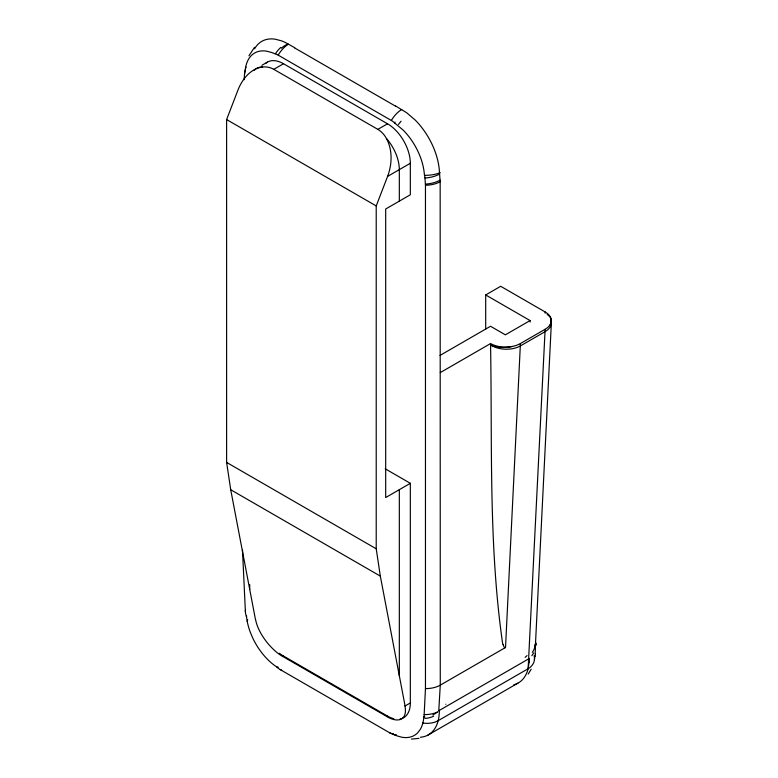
<?xml version="1.0" encoding="UTF-8"?>
<svg xmlns="http://www.w3.org/2000/svg" width="778" height="778" viewBox="0 0 778 778"><rect width="100%" height="100%" fill="white"/><g stroke="black" fill="none" stroke-linecap="round" stroke-linejoin="round"><path stroke-width="1.17" d="M422.862 722.995A46.213 26.685 60 0 0 423.786 717.044A15.317 8.84 60 0 0 424.117 715.332L425.459 688.598L425.459 185.232L424.963 177.997A15.113 8.723 60 0 0 424.36 174.554A46.067 26.598 60 0 0 424.059 171.481A46.203 26.676 60 0 0 403.228 130.159L394.611 122.943A15.132 8.733 60 0 0 391.344 120.473L278.184 55.141A15.113 8.723 60 0 0 274.926 53.847A46.203 26.676 60 0 0 271.862 52.554L266.3 51.105A46.203 26.676 60 0 0 245.167 71.099A15.113 8.723 60 0 0 244.564 73.852L244.088 79.764M395.632 105.973L406.709 112.771L415.219 120.065A52.719 30.439 60 0 1 439.453 172.288L440.163 181.712L440.27 685.146L438.773 710.917M547.187 314.477A21.201 11.096 -4.3 0 1 550.182 324.582L549.647 325.389A21.132 12.205 0 0 1 545.135 329.259L520.424 343.526A21.132 12.205 0 0 1 513.723 346.132L512.313 346.443A21.288 12.292 0 0 1 490.539 343.575C492.348 443.285 488.419 543.978 502.53 642.9A51.017 29.457 -60 0 0 502.899 644.165L503.065 644.67M425.459 688.598A21.21 12.584 1.4 0 0 440.27 685.146L505.525 647.481L520.424 343.594M535.303 647.5L551.369 322.685M535.186 653.783L535.42 648.162M534.437 659.55L534.953 656.107M529.176 661.553L529.332 658.47L439.337 710.431A1.352 0.729 -57.3 0 0 439.016 710.684M513.859 684.737A52.748 30.449 60 0 0 528.126 668.74L545.135 329.327M528.991 662.506L528.194 668.701A21.201 14.889 14.2 0 0 530.508 667.047L532.395 664.986A21.201 14.889 14.2 0 0 534.36 657.05L534.097 655.766M385.217 468.813L410.327 483.313L410.327 702.942L405.085 705.967L380.325 576.109L376.221 548.791L376.221 205.937L387.59 176.402C392.151 164.333 392.686 150.057 386.442 138.484A28.874 22.747 -85.3 0 0 377.836 129.362L273.807 69.339A28.874 22.747 -85.3 0 0 262.604 67.005C250.555 68.532 242.094 79.346 237.98 90.024L226.612 119.559L226.612 462.414L230.716 489.732L255.476 619.589M394.611 122.943L395.049 122.088M248.931 55.812L254.523 47.302M533.718 652.849L531.841 655.698M531.18 669.226L528.194 674.059M427.929 735.103L517.876 683.172M261.904 65.303L267.399 62.133M273.807 69.339L283.513 63.738L387.532 123.79A32.238 18.614 60 0 1 410.327 163.273L410.327 194.782L385.684 209.01L385.684 497.541L410.327 483.313M377.826 129.391L387.532 123.79M387.59 176.402L410.327 163.273M485.696 328.909L485.696 294.95L500.692 286.285L545.067 311.91A21.288 12.292 0 0 1 550.192 324.582M440.017 355.429L490.529 326.264L505.369 334.832L530.081 320.565L530.188 322.024M440.28 372.594L490.529 343.575M387.532 716.1L283.513 656.048L282.793 656.467L386.802 716.519L387.532 716.1A32.238 18.614 60 0 0 393.804 718.707M528.126 668.74L438.17 720.671A52.748 30.449 60 0 1 420.353 737.243M432.879 715.001L437.713 711.938A21.21 12.905 2.8 0 1 424.175 714.574M418.972 738.351L411.445 739.1M424.837 716.985L423.777 717.053M504.757 647.51L505.097 647.597A1.323 0.768 -60 0 0 505.525 647.481M294.697 47.701L285.409 42.527A52.7 30.43 60 0 0 281.412 40.816L275.111 39.172A52.739 30.449 60 0 0 254.61 48.8M294.473 47.828L395.409 106.1M226.612 119.559L376.221 205.937M485.696 294.95L530.081 320.565M226.612 462.414L376.221 548.791M230.716 489.732L380.325 576.109M242.483 549.997L245.42 612.16A15.113 8.723 60 0 0 246.568 617.09A45.999 26.559 60 0 0 247.268 621.641A46.174 26.656 60 0 0 250.253 632.125L252.675 637.882A46.223 26.685 60 0 0 273.914 664.966L276.472 666.785A15.122 8.733 60 0 0 279.905 669.42L389.622 732.769A15.113 8.723 60 0 0 392.919 734.072A46.213 26.685 60 0 0 396.673 735.764L401.429 737.145A46.213 26.685 60 0 0 417.708 732.769L420.198 729.531A46.174 26.656 60 0 0 422.853 723.015L423.31 723.083A21.201 14.889 14.2 0 0 438.17 720.671A52.865 30.517 60 0 0 439.142 714.856L439.259 713.426A52.68 30.41 60 0 0 439.337 710.431M535.225 644.874L535.313 645.759M545.067 311.91L545.164 313.184M245.362 611.343L245.362 611.391A21.201 11.544 -2.7 0 1 245.469 610.234M399.328 201.132L399.328 169.623A32.238 18.614 60 0 0 386.442 138.484M399.328 489.663L399.328 675.761M249.709 584.55L249.709 589.384M527.037 655.572A20.617 6.525 -37.7 0 1 525.14 657.361M535.118 645.759A22.066 15.832 -11.9 0 1 532.356 652.295M534.856 644.884A47.75 40.777 17 0 1 535.147 648.142M536.149 643.124A21.094 15.064 28.4 0 1 536.295 645.127M535.322 653.948A24.818 9.326 80.3 0 1 535.07 656.282M529.341 661.699A13.722 7.323 64.8 0 1 529.137 662.652M550.474 318.931A21.201 12.905 2.8 0 1 545.154 331.623L520.443 345.889A21.201 12.905 2.8 0 1 490.529 344.975A21.201 11.096 -4.3 0 0 512.313 346.443M504.64 647.656A14.198 8.198 -60 0 1 503.191 644.563M393.123 733.712A21.201 12.244 -60 0 1 389.622 732.769M247.268 621.447A21.201 8.83 -11.1 0 1 247.725 619.648M445.813 704.255A14.801 1.906 -41.5 0 1 445.911 704.226M278.261 667.232A21.191 11.709 -42.6 0 1 276.598 666.639M433.638 716.227A21.016 18.157 -3 0 1 424.992 718.395M391.344 120.473A21.201 12.244 -60 0 1 401.749 109.504M278.184 55.141A21.201 12.244 -60 0 1 288.58 44.161M440.105 180.136A21.201 11.096 -4.3 0 1 425.41 184.104M439.648 174.029A21.201 11.096 -4.3 0 1 424.963 177.997M281.393 48.168A20.792 16.212 -57.3 0 1 287.131 44.356M398.462 124.451A20.957 2.003 -51.7 0 1 401.069 121.212M440.222 172.609A21.181 9.122 0.6 0 1 425.148 175.332M440.163 181.712A21.201 12.244 0 0 1 425.459 185.232M244.564 73.852A21.201 13.284 4.7 0 1 245.498 70.127M245.371 70.701A21.181 12.341 17.9 0 1 246.043 67.073M281.685 670.121A21.201 12.244 -60 0 1 279.905 669.42M246.529 617.09A21.074 10.202 -14.4 0 1 246.587 615.806M275.509 53.653A21.201 15.307 -55.8 0 1 280.761 47.468M396.517 734.84A21.181 11.476 -70.1 0 1 392.968 734.238M253.881 70.487A32.238 18.614 60 0 1 262.604 66.986M265.813 63.251A32.238 18.614 60 0 1 283.513 63.738M283.513 656.048A32.238 18.614 60 0 1 279.37 653.219M410.327 702.942A32.238 18.614 60 0 1 400.009 719.018M282.813 656.622A32.569 14.782 51.1 0 1 255.622 619.677M404.93 705.879A32.569 14.782 51.1 0 1 386.841 716.674"/></g></svg>
